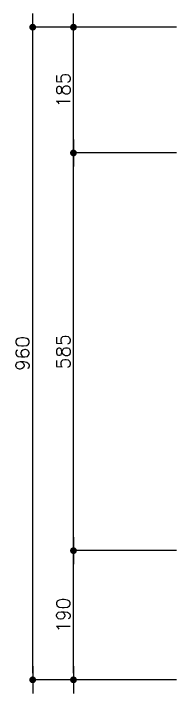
# Model space of a CAD drawing. Extents: x 24838 to 37981, y 1654 to 4322.
# Drawn here: x 32785 to 33025, y 2784 to 3784 of the extents above; entities that cross this region are included whole.
import ezdxf

# ---------------------------------------------------------------- set-up
doc = ezdxf.new("R2010")
doc.units = 0
doc.header["$LTSCALE"] = 80
doc.header["$MEASUREMENT"] = 0
doc.header["$PDMODE"] = 3
doc.header["$PDSIZE"] = -5
doc.layers.get('0').update_dxf_attribs({"linetype": 'CONTINUOUS'})
doc.layers.get('DEFPOINTS').update_dxf_attribs({"linetype": 'CONTINUOUS'})
doc.layers.add('DIM', color=4, linetype='CONTINUOUS')
doc.styles.add('STYLE1', font='SIMPLEX.SHX', dxfattribs={"bigfont": 'JE.SHX'})
doc.dimstyles.get("Standard").update_dxf_attribs({"dimscale": 10, "dimtxt": 2, "dimasz": 1, "dimexe": 0, "dimexo": 0, "dimgap": 0.5, "dimtad": 1, "dimtoh": 1, "dimdec": 1, "dimdsep": 46, "dimtxsty": 'STYLE1', "dimblk1": 'DOT', "dimblk2": 'DOT', "dimsah": 1, "dimcen": 0.09, "dimadec": 0, "dimazin": 0, "dimtfac": 1, "dimtdec": 1, "dimtofl": 0, "dimtmove": 2, "dimatfit": 3, "dimldrblk": 'DOT', "dimfxl": 0, "dimtolj": 1, "dimarcsym": 0})

# ---------------------------------------------------------------- blocks, each defined once
blk = doc.blocks.new('DOT')
blk.add_line((-2, 0), (2, 0))
at = {"const_width": 0.5}
blk.add_lwpolyline([(-0.25, 0, 1), (0.25, 0, 1)], format="xyb", close=True, dxfattribs=at)
blk = doc.blocks.new('*D359')
at = {"layer": 'DEFPOINTS', "color": 0}
for p in [(32813.37, 3763.71), (32873.37, 3763.71), (32873.37, 2803.71)]:
    blk.add_point(p, dxfattribs=at)
at = {"layer": 'DIM', "color": 0, "lineweight": -2}
for p, q in [((32873.37, 3763.71), (32813.37, 3763.71)), ((32813.37, 2813.71), (32813.37, 3753.71)), ((32873.37, 2803.71), (32813.37, 2803.71))]:
    blk.add_line(p, q, dxfattribs=at)
at = {"layer": 'DIM', "color": 0, "lineweight": -2, "xscale": 10, "yscale": 10, "zscale": 10}
for p, rotation in [((32813.37, 3763.71), 90), ((32813.37, 2803.71), 270)]:
    blk.add_blockref('DOT', p, dxfattribs=dict(at, rotation=rotation))
at = {"layer": 'DIM', "color": 0, "insert": (32798.37, 3283.71), "char_height": 20, "attachment_point": 5, "rotation": 90, "style": 'STYLE1'}
blk.add_mtext('\\A1;960', dxfattribs=at)
blk = doc.blocks.new('*D358')
at = {"layer": 'DEFPOINTS', "color": 0}
for p in [(32873.37, 3578.71), (33024.88, 3578.71), (33024.88, 2993.71)]:
    blk.add_point(p, dxfattribs=at)
at = {"layer": 'DIM', "color": 0, "lineweight": -2}
for p, q in [((33024.88, 3578.71), (32873.37, 3578.71)), ((32873.37, 3003.71), (32873.37, 3568.71)), ((33024.88, 2993.71), (32873.37, 2993.71))]:
    blk.add_line(p, q, dxfattribs=at)
at = {"layer": 'DIM', "color": 0, "lineweight": -2, "xscale": 10, "yscale": 10, "zscale": 10}
for p, rotation in [((32873.37, 3578.71), 90), ((32873.37, 2993.71), 270)]:
    blk.add_blockref('DOT', p, dxfattribs=dict(at, rotation=rotation))
at = {"layer": 'DIM', "color": 0, "insert": (32858.37, 3286.21), "char_height": 20, "attachment_point": 5, "rotation": 90, "style": 'STYLE1'}
blk.add_mtext('\\A1;585', dxfattribs=at)
blk = doc.blocks.new('*D357')
at = {"layer": 'DEFPOINTS', "color": 0}
for p in [(32873.37, 2993.71), (33024.88, 2993.71), (33024.88, 2803.71)]:
    blk.add_point(p, dxfattribs=at)
at = {"layer": 'DIM', "color": 0, "lineweight": -2}
for p, q in [((33024.88, 2993.71), (32873.37, 2993.71)), ((32873.37, 2813.71), (32873.37, 2983.71)), ((33024.88, 2803.71), (32873.37, 2803.71))]:
    blk.add_line(p, q, dxfattribs=at)
at = {"layer": 'DIM', "color": 0, "lineweight": -2, "xscale": 10, "yscale": 10, "zscale": 10}
for p, rotation in [((32873.37, 2993.71), 90), ((32873.37, 2803.71), 270)]:
    blk.add_blockref('DOT', p, dxfattribs=dict(at, rotation=rotation))
at = {"layer": 'DIM', "color": 0, "insert": (32858.37, 2898.71), "char_height": 20, "attachment_point": 5, "rotation": 90, "style": 'STYLE1'}
blk.add_mtext('\\A1;190', dxfattribs=at)
blk = doc.blocks.new('*D355')
at = {"layer": 'DEFPOINTS', "color": 0}
for p in [(32873.37, 3763.71), (33024.88, 3763.71), (33024.88, 3578.71)]:
    blk.add_point(p, dxfattribs=at)
at = {"layer": 'DIM', "color": 0, "lineweight": -2}
for p, q in [((33024.88, 3763.71), (32873.37, 3763.71)), ((32873.37, 3588.71), (32873.37, 3753.71)), ((33024.88, 3578.71), (32873.37, 3578.71))]:
    blk.add_line(p, q, dxfattribs=at)
at = {"layer": 'DIM', "color": 0, "lineweight": -2, "xscale": 10, "yscale": 10, "zscale": 10}
for p, rotation in [((32873.37, 3763.71), 90), ((32873.37, 3578.71), 270)]:
    blk.add_blockref('DOT', p, dxfattribs=dict(at, rotation=rotation))
at = {"layer": 'DIM', "color": 0, "insert": (32858.37, 3671.21), "char_height": 20, "attachment_point": 5, "rotation": 90, "style": 'STYLE1'}
blk.add_mtext('\\A1;185', dxfattribs=at)

msp = doc.modelspace()

# ---------------------------------------------------------------- dimensions: what is measured, and where the dimension line sits
at = {"layer": 'DIM'}
for base, p1, p2, picture, middle in [((32813.37, 3763.71), (32873.37, 2803.71), (32873.37, 3763.71), '*D359', (32798.37, 3283.71)), ((32873.37, 3763.71), (33024.88, 3578.71), (33024.88, 3763.71), '*D355', (32858.37, 3671.21)), ((32873.37, 3578.71), (33024.88, 2993.71), (33024.88, 3578.71), '*D358', (32858.37, 3286.21)), ((32873.37, 2993.71), (33024.88, 2803.71), (33024.88, 2993.71), '*D357', (32858.37, 2898.71))]:
    dim = msp.add_linear_dim(base=base, p1=p1, p2=p2, angle=90, dimstyle='Standard', dxfattribs=at)
    dim.commit()
    dim.dimension.update_dxf_attribs({"geometry": picture, "text_midpoint": middle})

doc.saveas('drawing.dxf')
